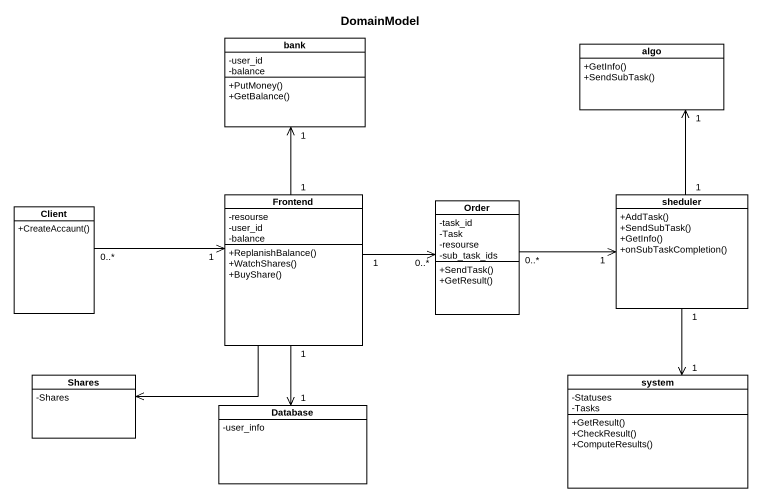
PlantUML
@startuml
title DomainModel
hide circle
hide empty members
skinparam classAttributeIconSize 0
class bank {
  -user_id
  -balance
  +PutMoney()
  +GetBalance()
}
class algo {
  +GetInfo()
  +SendSubTask()
}
class Client {
  +CreateAccaunt()
}
class Frontend {
  -resourse
  -user_id
  -balance
  +ReplanishBalance()
  +WatchShares()
  +BuyShare()
}
class Order {
  -task_id
  -Task
  -resourse
  -sub_task_ids
  +SendTask()
  +GetResult()
}
class sheduler {
  +AddTask()
  +SendSubTask()
  +GetInfo()
  +onSubTaskCompletion()
}
class Shares {
  -Shares
}
class system {
  -Statuses
  -Tasks
  +GetResult()
  +CheckResult()
  +ComputeResults()
}
class "Database" as Database_ {
  -user_info
}
Client "0..*" -right-> "1" Frontend
Frontend "1" -up-> "1" bank
Frontend "1" -right-> "0..*" Order
Frontend --> Shares
Frontend "1" --> "1" Database_
Order "0..*" -right-> "1" sheduler
sheduler "1" -up-> "1" algo
sheduler "1" --> "1" system
@enduml
